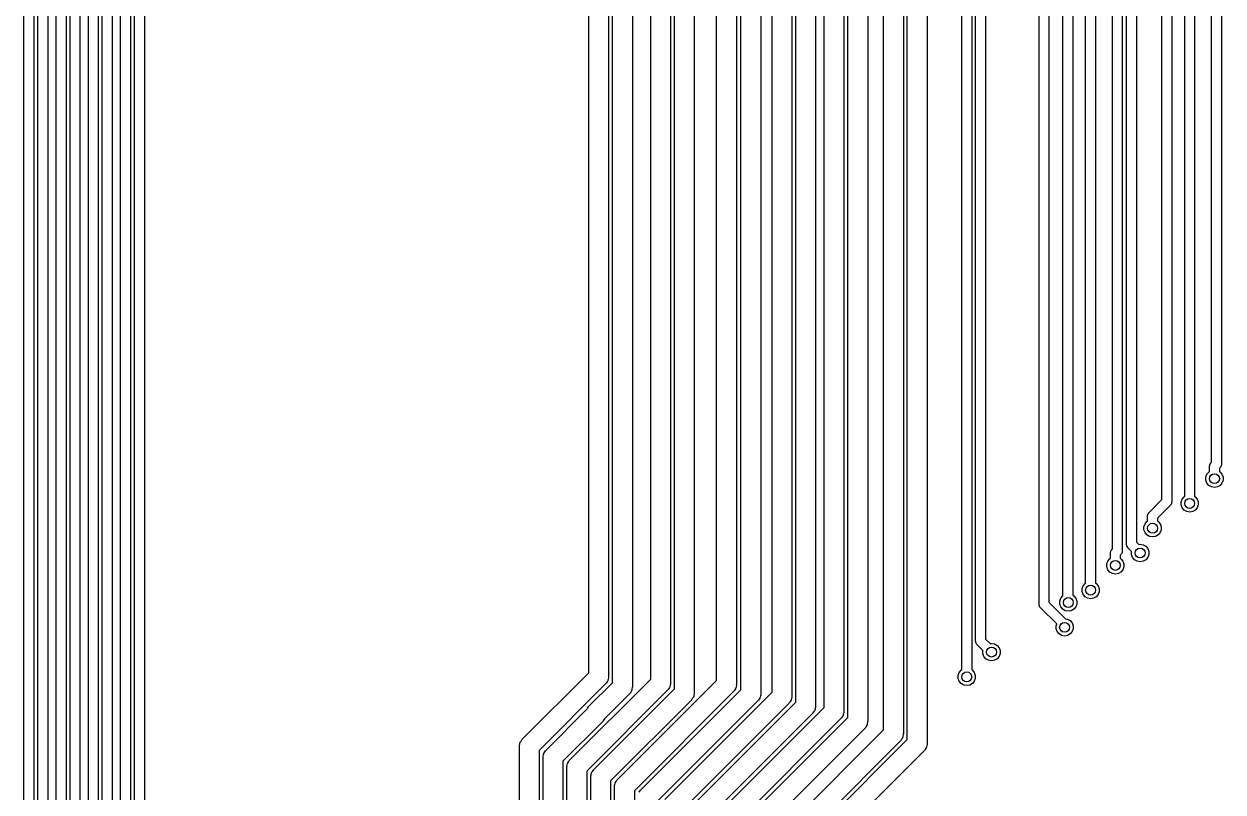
# Model space of a CAD drawing. Extents: x 25 to 346, y -457 to -16.
# Drawn here: x 95.2 to 156.6, y -243.4 to -204 of the extents above; entities that cross this region are included whole.
import ezdxf

# ---------------------------------------------------------------- set-up
doc = ezdxf.new("R2010")
doc.units = 0
doc.header["$MEASUREMENT"] = 0
doc.layers.add('BLACK', color=7, linetype='CONTINUOUS')

msp = doc.modelspace()

# ---------------------------------------------------------------- linework, layer by layer
at = {"layer": 'Black'}
for p, q in [((100.838, -323.024), (100.838, -20.6808)), ((101.346, -20.6808), (101.346, -322.919)), ((100.127, -324.853), (100.127, -22.225)), ((100.635, -22.225), (100.635, -324.748)), ((99.695, -28.8046), (99.695, -326.348)), ((99.187, -326.453), (99.187, -28.9988)), ((98.4758, -328.282), (98.4758, -30.861)), ((98.9838, -30.861), (98.9838, -328.177)), ((97.536, -329.882), (97.536, -101.6)), ((98.044, -101.6), (98.044, -329.777)), ((96.8248, -331.711), (96.8248, -102.855)), ((97.3328, -102.743), (97.3328, -331.606)), ((95.885, -333.311), (95.885, -112.395)), ((96.393, -112.395), (96.393, -333.206)), ((95.1738, -299.466), (95.1738, -114.173)), ((95.6818, -114.173), (95.6818, -299.466)), ((150.978, -230.94), (150.978, -173.041)), ((151.486, -172.936), (151.486, -231.045)), ((153.518, -228.4), (153.518, -173.041)), ((154.026, -172.936), (154.026, -228.505)), ((156.058, -226.495), (156.058, -173.041)), ((156.566, -172.936), (156.566, -226.6)), ((148.438, -232.308), (148.438, -173.777)), ((148.946, -173.671), (148.946, -232.308)), ((147.218, -233.77), (147.218, -174.977)), ((147.726, -174.977), (147.726, -233.665)), ((149.606, -232.684), (149.606, -174.892)), ((150.114, -175.004), (150.114, -232.684)), ((154.686, -228.239), (154.686, -174.892)), ((155.194, -175.004), (155.194, -228.239)), ((143.256, -237.129), (143.256, -175.679)), ((143.764, -175.784), (143.764, -237.129)), ((151.702, -230.696), (151.702, -175.931)), ((152.21, -176.036), (152.21, -230.59)), ((143.967, -235.661), (143.967, -176.454)), ((144.475, -176.559), (144.475, -235.556)), ((140.462, -240.709), (140.462, -180.55)), ((141.478, -180.34), (141.478, -240.919)), ((137.211, -181.245), (137.211, -239.271)), ((137.414, -239.566), (137.414, -180.951)), ((138.43, -180.74), (138.43, -239.776)), ((139.243, -240.204), (139.243, -181.055)), ((140.259, -180.845), (140.259, -240.414)), ((134.747, -238.784), (134.747, -181.732)), ((135.763, -181.522), (135.763, -238.995)), ((136.195, -239.061), (136.195, -181.456)), ((133.528, -238.279), (133.528, -182.237)), ((134.544, -182.027), (134.544, -238.49)), ((131.934, -238.149), (131.934, -182.944)), ((132.95, -182.734), (132.95, -238.36)), ((130.683, -237.675), (130.683, -183.418)), ((131.699, -183.207), (131.699, -237.886)), ((128.524, -238.11), (128.524, -184.15)), ((129.54, -184.15), (129.54, -238.321)), ((127.305, -237.605), (127.305, -185.547)), ((128.321, -185.547), (128.321, -237.816)), ((125.349, -237.788), (125.349, -189.23)), ((126.365, -189.23), (126.365, -237.998)), ((124.13, -237.283), (124.13, -190.5)), ((125.146, -190.5), (125.146, -237.493)), ((155.956, -226.701), (155.958, -226.69)), ((155.956, -226.969), (155.956, -226.701)), ((155.957, -226.679), (155.966, -226.647)), ((155.958, -226.69), (155.957, -226.679)), ((155.966, -226.647), (155.971, -226.615)), ((155.971, -226.615), (155.977, -226.605)), ((155.977, -226.605), (155.98, -226.594)), ((155.98, -226.594), (155.999, -226.567)), ((155.999, -226.567), (156.015, -226.538)), ((156.015, -226.538), (156.024, -226.531)), ((156.024, -226.531), (156.03, -226.522)), ((156.03, -226.522), (156.058, -226.495)), ((156.491, -226.779), (156.464, -226.807)), ((156.464, -226.807), (156.464, -226.969)), ((156.498, -226.77), (156.491, -226.779)), ((156.506, -226.763), (156.498, -226.77)), ((156.523, -226.734), (156.506, -226.763)), ((156.542, -226.707), (156.523, -226.734)), ((156.545, -226.696), (156.542, -226.707)), ((156.55, -226.687), (156.545, -226.696)), ((156.556, -226.654), (156.55, -226.687)), ((156.565, -226.622), (156.556, -226.654)), ((156.566, -226.6), (156.564, -226.611)), ((156.564, -226.611), (156.565, -226.622)), ((155.771, -227.253), (155.824, -227.107)), ((155.771, -227.407), (155.771, -227.253)), ((155.824, -227.553), (155.771, -227.407)), ((155.824, -227.107), (155.923, -226.988)), ((155.923, -226.988), (155.956, -226.969)), ((156.464, -226.969), (156.497, -226.988)), ((156.497, -226.988), (156.596, -227.107)), ((156.596, -227.107), (156.649, -227.253)), ((156.649, -227.407), (156.596, -227.553)), ((156.649, -227.253), (156.649, -227.407)), ((155.923, -227.672), (155.824, -227.553)), ((156.057, -227.749), (155.923, -227.672)), ((156.21, -227.776), (156.057, -227.749)), ((156.363, -227.749), (156.21, -227.776)), ((156.497, -227.672), (156.363, -227.749)), ((156.596, -227.553), (156.497, -227.672)), ((152.855, -229.062), (153.518, -228.4)), ((153.951, -228.684), (153.289, -229.347)), ((153.958, -228.675), (153.951, -228.684)), ((153.966, -228.668), (153.958, -228.675)), ((153.983, -228.639), (153.966, -228.668)), ((154.002, -228.612), (153.983, -228.639)), ((154.005, -228.601), (154.002, -228.612)), ((154.01, -228.592), (154.005, -228.601)), ((154.016, -228.559), (154.01, -228.592)), ((154.025, -228.527), (154.016, -228.559)), ((154.026, -228.505), (154.024, -228.516)), ((154.024, -228.516), (154.025, -228.527)), ((154.501, -228.523), (154.554, -228.377)), ((154.501, -228.677), (154.501, -228.523)), ((154.554, -228.823), (154.501, -228.677)), ((154.554, -228.377), (154.653, -228.258)), ((154.653, -228.258), (154.686, -228.239)), ((155.194, -228.239), (155.227, -228.258)), ((155.227, -228.258), (155.326, -228.377)), ((155.326, -228.377), (155.379, -228.523)), ((155.379, -228.677), (155.326, -228.823)), ((155.379, -228.523), (155.379, -228.677)), ((152.781, -229.241), (152.783, -229.23)), ((152.781, -229.509), (152.781, -229.241)), ((152.782, -229.219), (152.791, -229.187)), ((152.783, -229.23), (152.782, -229.219)), ((152.791, -229.187), (152.796, -229.155)), ((152.796, -229.155), (152.802, -229.145)), ((152.802, -229.145), (152.805, -229.134)), ((152.805, -229.134), (152.824, -229.107)), ((152.824, -229.107), (152.84, -229.078)), ((152.84, -229.078), (152.849, -229.071)), ((152.849, -229.071), (152.855, -229.062)), ((154.653, -228.942), (154.554, -228.823)), ((154.787, -229.019), (154.653, -228.942)), ((154.94, -229.046), (154.787, -229.019)), ((155.093, -229.019), (154.94, -229.046)), ((155.227, -228.942), (155.093, -229.019)), ((155.326, -228.823), (155.227, -228.942)), ((152.596, -229.793), (152.649, -229.647)), ((152.596, -229.947), (152.596, -229.793)), ((152.649, -229.647), (152.748, -229.528)), ((152.748, -229.528), (152.781, -229.509)), ((153.289, -229.347), (153.289, -229.509)), ((153.289, -229.509), (153.322, -229.528)), ((153.322, -229.528), (153.421, -229.647)), ((153.421, -229.647), (153.474, -229.793)), ((153.474, -229.793), (153.474, -229.947)), ((152.649, -230.093), (152.596, -229.947)), ((152.748, -230.212), (152.649, -230.093)), ((152.882, -230.289), (152.748, -230.212)), ((153.035, -230.316), (152.882, -230.289)), ((153.188, -230.289), (153.035, -230.316)), ((153.322, -230.212), (153.188, -230.289)), ((153.421, -230.093), (153.322, -230.212)), ((153.474, -229.947), (153.421, -230.093)), ((150.876, -231.146), (150.878, -231.135)), ((150.876, -231.414), (150.876, -231.146)), ((150.877, -231.124), (150.886, -231.092)), ((150.878, -231.135), (150.877, -231.124)), ((150.886, -231.092), (150.891, -231.06)), ((150.891, -231.06), (150.897, -231.05)), ((150.897, -231.05), (150.9, -231.039)), ((150.9, -231.039), (150.919, -231.012)), ((150.919, -231.012), (150.935, -230.983)), ((150.935, -230.983), (150.944, -230.976)), ((150.944, -230.976), (150.95, -230.967)), ((150.95, -230.967), (150.978, -230.94)), ((151.465, -231.141), (151.462, -231.152)), ((151.47, -231.132), (151.465, -231.141)), ((151.476, -231.099), (151.47, -231.132)), ((151.485, -231.067), (151.476, -231.099)), ((151.486, -231.045), (151.484, -231.056)), ((151.484, -231.056), (151.485, -231.067)), ((151.703, -230.707), (151.702, -230.696)), ((151.702, -230.718), (151.703, -230.707)), ((151.711, -230.75), (151.702, -230.718)), ((151.717, -230.782), (151.711, -230.75)), ((151.722, -230.792), (151.717, -230.782)), ((151.725, -230.803), (151.722, -230.792)), ((151.744, -230.83), (151.725, -230.803)), ((151.761, -230.859), (151.744, -230.83)), ((151.769, -230.866), (151.761, -230.859)), ((151.776, -230.875), (151.769, -230.866)), ((151.961, -231.061), (151.776, -230.875)), ((151.961, -231.063), (151.961, -231.061)), ((151.961, -231.217), (151.961, -231.063)), ((152.21, -230.59), (152.326, -230.707)), ((152.326, -230.707), (152.4, -230.694)), ((152.4, -230.694), (152.553, -230.721)), ((152.553, -230.721), (152.687, -230.798)), ((152.687, -230.798), (152.786, -230.917)), ((152.786, -230.917), (152.839, -231.063)), ((152.839, -231.063), (152.839, -231.217)), ((150.691, -231.698), (150.744, -231.552)), ((150.691, -231.852), (150.691, -231.698)), ((150.744, -231.552), (150.843, -231.433)), ((150.843, -231.433), (150.876, -231.414)), ((151.411, -231.224), (151.384, -231.252)), ((151.384, -231.252), (151.384, -231.414)), ((151.384, -231.414), (151.417, -231.433)), ((151.418, -231.215), (151.411, -231.224)), ((151.417, -231.433), (151.516, -231.552)), ((151.426, -231.208), (151.418, -231.215)), ((151.443, -231.179), (151.426, -231.208)), ((151.462, -231.152), (151.443, -231.179)), ((151.516, -231.552), (151.569, -231.698)), ((151.569, -231.698), (151.569, -231.852)), ((152.014, -231.363), (151.961, -231.217)), ((152.113, -231.482), (152.014, -231.363)), ((152.247, -231.559), (152.113, -231.482)), ((152.4, -231.586), (152.247, -231.559)), ((152.553, -231.559), (152.4, -231.586)), ((152.687, -231.482), (152.553, -231.559)), ((152.786, -231.363), (152.687, -231.482)), ((152.839, -231.217), (152.786, -231.363)), ((148.438, -233.334), (148.438, -232.308)), ((148.946, -232.308), (148.946, -233.305)), ((150.744, -231.998), (150.691, -231.852)), ((150.843, -232.117), (150.744, -231.998)), ((150.977, -232.194), (150.843, -232.117)), ((151.13, -232.221), (150.977, -232.194)), ((151.283, -232.194), (151.13, -232.221)), ((151.417, -232.117), (151.283, -232.194)), ((151.516, -231.998), (151.417, -232.117)), ((151.569, -231.852), (151.516, -231.998)), ((149.421, -232.968), (149.474, -232.822)), ((149.421, -233.122), (149.421, -232.968)), ((149.474, -232.822), (149.573, -232.703)), ((149.573, -232.703), (149.606, -232.684)), ((150.114, -232.684), (150.147, -232.703)), ((150.147, -232.703), (150.246, -232.822)), ((150.246, -232.822), (150.299, -232.968)), ((150.299, -232.968), (150.299, -233.122)), ((148.278, -233.603), (148.331, -233.457)), ((148.278, -233.757), (148.278, -233.603)), ((148.331, -233.457), (148.43, -233.338)), ((148.43, -233.338), (148.438, -233.334)), ((148.946, -233.305), (149.004, -233.338)), ((149.004, -233.338), (149.103, -233.457)), ((149.103, -233.457), (149.156, -233.603)), ((149.156, -233.603), (149.156, -233.757)), ((149.474, -233.268), (149.421, -233.122)), ((149.573, -233.387), (149.474, -233.268)), ((149.707, -233.464), (149.573, -233.387)), ((149.86, -233.491), (149.707, -233.464)), ((150.013, -233.464), (149.86, -233.491)), ((150.147, -233.387), (150.013, -233.464)), ((150.246, -233.268), (150.147, -233.387)), ((150.299, -233.122), (150.246, -233.268)), ((147.22, -233.781), (147.218, -233.77)), ((147.219, -233.792), (147.22, -233.781)), ((147.228, -233.824), (147.219, -233.792)), ((147.234, -233.857), (147.228, -233.824)), ((147.239, -233.866), (147.234, -233.857)), ((147.242, -233.877), (147.239, -233.866)), ((147.261, -233.904), (147.242, -233.877)), ((147.278, -233.933), (147.261, -233.904)), ((147.286, -233.94), (147.278, -233.933)), ((147.293, -233.95), (147.286, -233.94)), ((148.121, -234.778), (147.293, -233.95)), ((147.726, -233.665), (148.574, -234.512)), ((148.331, -233.903), (148.278, -233.757)), ((148.43, -234.022), (148.331, -233.903)), ((148.564, -234.099), (148.43, -234.022)), ((148.717, -234.126), (148.564, -234.099)), ((148.87, -234.099), (148.717, -234.126)), ((149.004, -234.022), (148.87, -234.099)), ((149.103, -233.903), (149.004, -234.022)), ((149.156, -233.757), (149.103, -233.903)), ((148.087, -234.873), (148.121, -234.778)), ((148.574, -234.512), (148.679, -234.531)), ((148.679, -234.531), (148.813, -234.608)), ((148.813, -234.608), (148.913, -234.727)), ((148.913, -234.727), (148.966, -234.873)), ((148.087, -235.027), (148.087, -234.873)), ((148.14, -235.173), (148.087, -235.027)), ((148.24, -235.292), (148.14, -235.173)), ((148.374, -235.369), (148.24, -235.292)), ((148.526, -235.396), (148.374, -235.369)), ((148.679, -235.369), (148.526, -235.396)), ((148.813, -235.292), (148.679, -235.369)), ((148.913, -235.173), (148.813, -235.292)), ((148.966, -235.027), (148.913, -235.173)), ((148.966, -234.873), (148.966, -235.027)), ((143.969, -235.672), (143.967, -235.661)), ((143.968, -235.683), (143.969, -235.672)), ((143.977, -235.715), (143.968, -235.683)), ((143.983, -235.748), (143.977, -235.715)), ((143.988, -235.758), (143.983, -235.748)), ((143.991, -235.769), (143.988, -235.758)), ((144.01, -235.796), (143.991, -235.769)), ((144.027, -235.824), (144.01, -235.796)), ((144.035, -235.832), (144.027, -235.824)), ((144.042, -235.841), (144.035, -235.832)), ((144.341, -236.141), (144.042, -235.841)), ((144.475, -235.556), (144.706, -235.787)), ((144.706, -235.787), (144.78, -235.774)), ((144.78, -235.774), (144.933, -235.801)), ((144.933, -235.801), (145.067, -235.878)), ((145.067, -235.878), (145.166, -235.997)), ((145.166, -235.997), (145.219, -236.143)), ((144.341, -236.143), (144.341, -236.141)), ((144.341, -236.297), (144.341, -236.143)), ((144.394, -236.443), (144.341, -236.297)), ((144.493, -236.562), (144.394, -236.443)), ((144.627, -236.639), (144.493, -236.562)), ((144.78, -236.666), (144.627, -236.639)), ((144.933, -236.639), (144.78, -236.666)), ((145.067, -236.562), (144.933, -236.639)), ((145.166, -236.443), (145.067, -236.562)), ((145.219, -236.297), (145.166, -236.443)), ((145.219, -236.143), (145.219, -236.297)), ((120.722, -240.69), (124.13, -237.283)), ((143.071, -237.413), (143.124, -237.267)), ((143.124, -237.267), (143.223, -237.148)), ((143.223, -237.148), (143.256, -237.129)), ((143.764, -237.129), (143.797, -237.148)), ((143.797, -237.148), (143.896, -237.267)), ((143.896, -237.267), (143.949, -237.413)), ((124.997, -237.852), (121.589, -241.26)), ((123.161, -241.749), (127.305, -237.605)), ((124.125, -239.011), (125.349, -237.788)), ((125.01, -237.834), (124.997, -237.852)), ((125.027, -237.82), (125.01, -237.834)), ((125.06, -237.762), (125.027, -237.82)), ((125.098, -237.708), (125.06, -237.762)), ((125.104, -237.686), (125.098, -237.708)), ((125.115, -237.667), (125.104, -237.686)), ((125.127, -237.601), (125.115, -237.667)), ((125.144, -237.537), (125.127, -237.601)), ((125.146, -237.493), (125.142, -237.515)), ((125.142, -237.515), (125.144, -237.537)), ((125.599, -242.759), (130.683, -237.675)), ((128.319, -237.86), (128.302, -237.924)), ((128.321, -237.816), (128.317, -237.838)), ((128.317, -237.838), (128.319, -237.86)), ((131.699, -237.886), (131.695, -237.908)), ((131.695, -237.908), (131.697, -237.93)), ((143.071, -237.567), (143.071, -237.413)), ((143.124, -237.713), (143.071, -237.567)), ((143.223, -237.832), (143.124, -237.713)), ((143.357, -237.909), (143.223, -237.832)), ((143.51, -237.936), (143.357, -237.909)), ((143.663, -237.909), (143.51, -237.936)), ((143.797, -237.832), (143.663, -237.909)), ((143.896, -237.713), (143.797, -237.832)), ((143.949, -237.567), (143.896, -237.713)), ((143.949, -237.413), (143.949, -237.567)), ((128.172, -238.175), (124.028, -242.319)), ((124.38, -242.254), (128.524, -238.11)), ((126.216, -238.357), (124.947, -239.626)), ((126.229, -238.339), (126.216, -238.357)), ((126.246, -238.325), (126.229, -238.339)), ((126.279, -238.267), (126.246, -238.325)), ((126.317, -238.213), (126.279, -238.267)), ((126.323, -238.191), (126.317, -238.213)), ((126.334, -238.172), (126.323, -238.191)), ((126.346, -238.106), (126.334, -238.172)), ((126.363, -238.042), (126.346, -238.106)), ((126.365, -237.998), (126.361, -238.02)), ((126.361, -238.02), (126.363, -238.042)), ((131.55, -238.245), (126.467, -243.329)), ((126.819, -243.264), (131.934, -238.149)), ((128.038, -243.769), (133.528, -238.279)), ((128.185, -238.157), (128.172, -238.175)), ((128.202, -238.142), (128.185, -238.157)), ((128.235, -238.085), (128.202, -238.142)), ((128.273, -238.03), (128.235, -238.085)), ((128.279, -238.009), (128.273, -238.03)), ((128.29, -237.989), (128.279, -238.009)), ((128.302, -237.924), (128.29, -237.989)), ((129.498, -238.514), (129.492, -238.535)), ((129.509, -238.494), (129.498, -238.514)), ((129.521, -238.429), (129.509, -238.494)), ((129.538, -238.365), (129.521, -238.429)), ((129.54, -238.321), (129.536, -238.343)), ((129.536, -238.343), (129.538, -238.365)), ((131.563, -238.227), (131.55, -238.245)), ((131.58, -238.212), (131.563, -238.227)), ((131.613, -238.155), (131.58, -238.212)), ((131.651, -238.101), (131.613, -238.155)), ((131.657, -238.079), (131.651, -238.101)), ((131.668, -238.06), (131.657, -238.079)), ((131.68, -237.994), (131.668, -238.06)), ((131.697, -237.93), (131.68, -237.994)), ((132.93, -238.468), (132.919, -238.533)), ((132.948, -238.404), (132.93, -238.468)), ((132.95, -238.36), (132.946, -238.382)), ((132.946, -238.382), (132.948, -238.404)), ((134.544, -238.49), (134.54, -238.512)), ((134.54, -238.512), (134.542, -238.534)), ((124.024, -239.156), (124.062, -239.101)), ((124.062, -239.101), (124.095, -239.044)), ((124.095, -239.044), (124.113, -239.029)), ((124.113, -239.029), (124.125, -239.011)), ((129.391, -238.68), (125.247, -242.824)), ((132.801, -238.719), (127.686, -243.834)), ((134.395, -238.849), (128.905, -244.339)), ((129.257, -244.274), (134.747, -238.784)), ((129.404, -238.662), (129.391, -238.68)), ((129.421, -238.647), (129.404, -238.662)), ((129.454, -238.59), (129.421, -238.647)), ((129.492, -238.535), (129.454, -238.59)), ((130.476, -244.779), (136.195, -239.061)), ((132.814, -238.7), (132.801, -238.719)), ((132.831, -238.686), (132.814, -238.7)), ((132.864, -238.629), (132.831, -238.686)), ((132.902, -238.574), (132.864, -238.629)), ((132.908, -238.553), (132.902, -238.574)), ((132.919, -238.533), (132.908, -238.553)), ((134.408, -238.83), (134.395, -238.849)), ((134.425, -238.816), (134.408, -238.83)), ((134.458, -238.759), (134.425, -238.816)), ((134.496, -238.704), (134.458, -238.759)), ((134.502, -238.683), (134.496, -238.704)), ((134.513, -238.663), (134.502, -238.683)), ((134.525, -238.598), (134.513, -238.663)), ((134.542, -238.534), (134.525, -238.598)), ((135.744, -239.103), (135.732, -239.168)), ((135.761, -239.039), (135.744, -239.103)), ((135.763, -238.995), (135.759, -239.017)), ((135.759, -239.017), (135.761, -239.039)), ((121.942, -241.244), (124.022, -239.164)), ((124.022, -239.164), (124.024, -239.156)), ((124.874, -239.746), (124.857, -239.761)), ((124.907, -239.689), (124.874, -239.746)), ((124.945, -239.634), (124.907, -239.689)), ((124.947, -239.626), (124.945, -239.634)), ((135.614, -239.354), (130.124, -244.844)), ((137.062, -239.63), (131.343, -245.349)), ((131.695, -245.284), (137.414, -239.566)), ((135.627, -239.335), (135.614, -239.354)), ((135.644, -239.321), (135.627, -239.335)), ((135.677, -239.264), (135.644, -239.321)), ((135.715, -239.209), (135.677, -239.264)), ((135.721, -239.188), (135.715, -239.209)), ((135.732, -239.168), (135.721, -239.188)), ((137.075, -239.612), (137.062, -239.63)), ((137.092, -239.598), (137.075, -239.612)), ((137.125, -239.54), (137.092, -239.598)), ((137.163, -239.486), (137.125, -239.54)), ((137.169, -239.464), (137.163, -239.486)), ((137.18, -239.445), (137.169, -239.464)), ((137.192, -239.379), (137.18, -239.445)), ((137.209, -239.315), (137.192, -239.379)), ((137.211, -239.271), (137.207, -239.293)), ((137.207, -239.293), (137.209, -239.315)), ((124.844, -239.779), (122.809, -241.814)), ((124.857, -239.761), (124.844, -239.779)), ((138.281, -240.135), (132.563, -245.854)), ((132.915, -246.532), (139.243, -240.204)), ((138.294, -240.117), (138.281, -240.135)), ((138.311, -240.103), (138.294, -240.117)), ((138.344, -240.045), (138.311, -240.103)), ((138.382, -239.991), (138.344, -240.045)), ((138.388, -239.969), (138.382, -239.991)), ((138.399, -239.95), (138.388, -239.969)), ((138.411, -239.884), (138.399, -239.95)), ((138.428, -239.82), (138.411, -239.884)), ((138.43, -239.776), (138.426, -239.798)), ((138.426, -239.798), (138.428, -239.82)), ((120.575, -241.005), (120.592, -240.941)), ((120.592, -240.941), (120.604, -240.876)), ((120.604, -240.876), (120.615, -240.856)), ((120.615, -240.856), (120.621, -240.835)), ((120.621, -240.835), (120.659, -240.78)), ((120.659, -240.78), (120.692, -240.723)), ((120.692, -240.723), (120.709, -240.709)), ((120.709, -240.709), (120.722, -240.69)), ((140.11, -240.773), (133.782, -247.101)), ((134.134, -247.037), (140.462, -240.709)), ((140.123, -240.755), (140.11, -240.773)), ((140.14, -240.741), (140.123, -240.755)), ((140.173, -240.683), (140.14, -240.741)), ((140.211, -240.629), (140.173, -240.683)), ((140.217, -240.607), (140.211, -240.629)), ((140.228, -240.588), (140.217, -240.607)), ((140.24, -240.522), (140.228, -240.588)), ((140.257, -240.458), (140.24, -240.522)), ((140.259, -240.414), (140.255, -240.436)), ((140.255, -240.436), (140.257, -240.458)), ((141.476, -240.963), (141.459, -241.027)), ((141.478, -240.919), (141.474, -240.941)), ((141.474, -240.941), (141.476, -240.963)), ((120.573, -241.049), (120.577, -241.027)), ((120.573, -256.94), (120.573, -241.049)), ((120.577, -241.027), (120.575, -241.005)), ((121.589, -241.26), (121.589, -256.73)), ((121.793, -241.603), (121.797, -241.581)), ((121.795, -241.559), (121.812, -241.495)), ((121.797, -241.581), (121.795, -241.559)), ((121.812, -241.495), (121.824, -241.43)), ((121.824, -241.43), (121.835, -241.41)), ((121.835, -241.41), (121.84, -241.389)), ((121.84, -241.389), (121.879, -241.334)), ((121.879, -241.334), (121.912, -241.277)), ((121.912, -241.277), (121.929, -241.262)), ((121.929, -241.262), (121.942, -241.244)), ((141.329, -241.278), (135.001, -247.606)), ((141.342, -241.26), (141.329, -241.278)), ((141.359, -241.246), (141.342, -241.26)), ((141.392, -241.188), (141.359, -241.246)), ((141.43, -241.134), (141.392, -241.188)), ((141.436, -241.112), (141.43, -241.134)), ((141.447, -241.093), (141.436, -241.112)), ((141.459, -241.027), (141.447, -241.093)), ((121.793, -256.435), (121.793, -241.603)), ((122.809, -241.814), (122.809, -256.225)), ((123.012, -242.108), (123.016, -242.086)), ((123.012, -255.93), (123.012, -242.108)), ((123.014, -242.064), (123.031, -242)), ((123.016, -242.086), (123.014, -242.064)), ((123.031, -242), (123.043, -241.935)), ((123.043, -241.935), (123.054, -241.915)), ((123.054, -241.915), (123.06, -241.894)), ((123.06, -241.894), (123.098, -241.839)), ((123.098, -241.839), (123.131, -241.782)), ((123.131, -241.782), (123.148, -241.767)), ((123.148, -241.767), (123.161, -241.749)), ((124.028, -242.319), (124.028, -255.72)), ((124.231, -242.613), (124.235, -242.591)), ((124.231, -254.953), (124.231, -242.613)), ((124.233, -242.569), (124.25, -242.505)), ((124.235, -242.591), (124.233, -242.569)), ((124.25, -242.505), (124.262, -242.44)), ((124.262, -242.44), (124.273, -242.42)), ((124.273, -242.42), (124.279, -242.399)), ((124.279, -242.399), (124.317, -242.344)), ((124.317, -242.344), (124.35, -242.287)), ((124.35, -242.287), (124.367, -242.272)), ((124.367, -242.272), (124.38, -242.254)), ((125.247, -242.824), (125.247, -254.743)), ((125.536, -242.849), (125.569, -242.792)), ((125.569, -242.792), (125.587, -242.777)), ((125.587, -242.777), (125.599, -242.759)), ((125.451, -243.118), (125.454, -243.096)), ((125.451, -254.448), (125.451, -243.118)), ((125.452, -243.074), (125.47, -243.01)), ((125.454, -243.096), (125.452, -243.074)), ((125.47, -243.01), (125.481, -242.945)), ((125.481, -242.945), (125.492, -242.925)), ((125.492, -242.925), (125.498, -242.904)), ((125.498, -242.904), (125.536, -242.849)), ((126.467, -243.329), (126.467, -254.238)), ((126.717, -243.409), (126.755, -243.354)), ((126.755, -243.354), (126.789, -243.297)), ((126.789, -243.297), (126.806, -243.282)), ((126.806, -243.282), (126.819, -243.264))]:
    msp.add_line(p, q, dxfattribs=at)
for centre in [(156.21, -227.33), (154.94, -228.6), (153.035, -229.87), (152.4, -231.14), (151.13, -231.775), (149.86, -233.045), (148.717, -233.68), (148.526, -234.95), (144.78, -236.22), (143.51, -237.49)]:
    msp.add_circle(centre, 0.254, dxfattribs=at)

doc.saveas('drawing.dxf')
